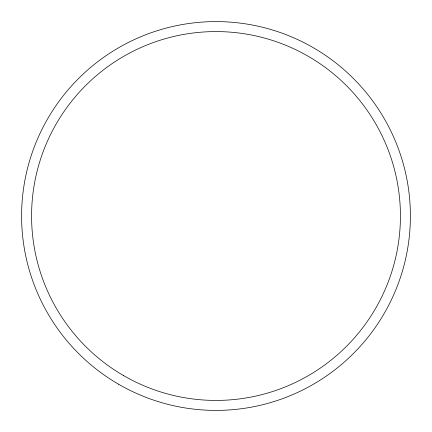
<?xml version="1.0" encoding="UTF-8"?>
<svg xmlns="http://www.w3.org/2000/svg" width="432" height="432" viewBox="0 0 432 432"><rect width="100%" height="100%" fill="white"/><g stroke="black" fill="none" stroke-linecap="round" stroke-linejoin="round"><path stroke-width="0.65" d="M118.8 384.356A194.4 194.4 0 0 0 410.4 216A194.4 194.4 0 0 0 118.8 47.644A194.4 194.4 0 0 0 118.8 384.356M123.79 375.716A184.426 184.426 0 0 0 400.426 216A184.426 184.426 0 0 0 123.79 56.284A184.426 184.426 0 0 0 123.79 375.716"/></g></svg>
